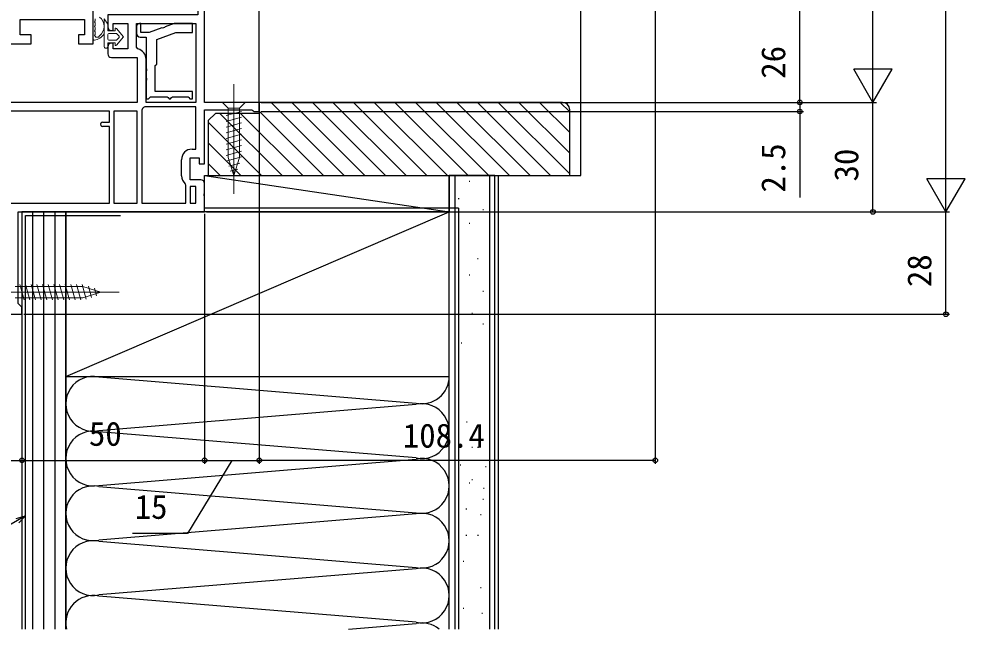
# Model space of a CAD drawing. Units: millimetres, scale not verified. Extents: x -525 to 525, y -783 to 779.
# Drawn here: x -331.8 to -72.8, y 57.9 to 225 of the extents above; entities that cross this region are included whole.
import ezdxf
from ezdxf.enums import TextEntityAlignment as Align

# ---------------------------------------------------------------- set-up
doc = ezdxf.new("R2010")
doc.units = ezdxf.units.MM
doc.header["$LTSCALE"] = 4
for name, color, linetype in [('0-3_YKK_11', 7, 'Continuous'), ('0-4_YKK_12', 2, 'Continuous'), ('0-7_YKK_D', 6, 'Continuous'), ('0-9_YSS_K', 3, 'Continuous'), ('0-A_YSS_KE', 3, 'Continuous')]:
    doc.layers.add(name, color=color, linetype=linetype)
doc.layers.add('0-5_YKK_13', color=4, linetype='Continuous', lineweight=18)
doc.styles.add('ＭＳ ゴシック', font='')
doc.styles.get('ＭＳ ゴシック').set_extended_font_data('MS Gothic')

msp = doc.modelspace()

# ---------------------------------------------------------------- linework, layer by layer
at = {"layer": '0-3_YKK_11'}
for p, q in [((-299.6, 222.926), (-299.6, 221.026)), ((-307.5, 217.326), (-307.5, 215.426)), ((-298.023, 200.415), (-298.2, 200.033)), ((-287.3, 182.026), (-287.3, 186.425))]:
    msp.add_line(p, q, dxfattribs=at)
for points in [[(-369.5, 218.126), (-328.5, 218.126), (-328.5, 220.626), (-331.5, 220.626), (-331.5, 224.826), (-313.9, 224.826), (-313.9, 220.626), (-315.5, 220.626), (-315.5, 218.126), (-311.5, 218.126), (-311.5, 259.126)], [(-282, 180.926), (-284.9, 180.926), (-284.9, 186.926), (-282.5, 186.926), (-282.5, 185.326), (-281, 185.326), (-281, 200.126), (-268.091, 200.126), (-267.796, 199.876), (-267.5, 199.626), (-266, 199.626), (-266, 202.126), (-281, 202.126), (-281, 228.126), (-282.8, 228.126), (-282.8, 226.126), (-307.5, 226.126), (-307.5, 222.826)], [(-306.5, 221.826), (-306, 221.826), (-306, 223.726), (-302, 223.726), (-302, 216.826), (-306, 216.826), (-306, 218.326), (-306.5, 218.326)], [(-299.217, 216.744), (-299.6, 217.23), (-299.6, 223.726), (-283.4, 223.726)], [(-284.3, 205.126), (-294.5, 205.126), (-294.5, 212.226), (-294.1, 212.626), (-294.1, 219.33), (-288.89, 221.226), (-284.3, 221.226), (-284.3, 223.726), (-289.331, 223.726), (-291.822, 222.819), (-291.954, 222.643), (-292.47, 222.455), (-292.684, 222.505), (-296.2, 221.226), (-298.4, 221.226), (-298.4, 223.726), (-298.8, 223.726)], [(-283.4, 223.726), (-283.4, 202.126), (-297, 202.126), (-297, 213.926)], [(-298.6, 220.026), (-297, 220.026), (-297, 211.484), (-296.88, 211.301), (-296.88, 210.751), (-297, 210.567), (-297, 208.984), (-296.88, 208.801), (-296.88, 208.251), (-297, 208.067), (-297, 203.126), (-296.3, 203.126), (-296, 203.426), (-295.8, 203.626), (-291.2, 203.626), (-291, 203.426), (-290.7, 203.126), (-290.3, 203.126), (-290, 203.426), (-289.8, 203.626), (-285.5, 203.626), (-285.3, 203.426), (-285, 203.126), (-284.3, 203.126), (-284.3, 205.126)], [(-306.5, 214.426), (-299.4, 214.426), (-299.4, 202.126), (-350.1, 202.126)], [(-308.9, 196.726), (-307, 196.726), (-307, 199.726), (-350.6, 199.726), (-350.6, 196.726), (-348.7, 196.726)], [(-298.2, 200.033), (-298.2, 174.526), (-286.1, 174.526), (-286.1, 179.433), (-286.278, 179.816)], [(-284.4, 189.325), (-283.4, 189.325), (-283.4, 200.926), (-297.307, 200.926), (-297.689, 200.749)], [(-351.4, 174.526), (-307, 174.526), (-307, 195.526), (-308.9, 195.526)], [(-395, 172.126), (-334.4, 172.126), (-334.4, 144.126), (-331, 144.126), (-331, 146.026), (-331.5, 146.526), (-332, 147.026), (-332, 172.126), (-281, 172.126), (-281, 176.367), (-281.12, 176.551), (-281.12, 177.101), (-281, 177.284), (-281, 179.926)]]:
    msp.add_lwpolyline(points, dxfattribs=at)
for points in [[(-305.8, 199.726), (-305.8, 174.526), (-299.4, 174.526), (-299.4, 199.726)], [(-283.4, 174.526), (-283.4, 179.126), (-284.9, 179.126), (-284.9, 174.526)]]:
    msp.add_lwpolyline(points, close=True, dxfattribs=at)
for centre, radius, start, end in [((-306.5, 222.826), 1, 180.00001, 269.99999), ((-298.8, 222.926), 0.8, 90.00001, 179.99999), ((-298.6, 221.026), 1, 180.00001, 269.99999), ((-306.5, 217.326), 1, 90.00001, 179.99999), ((-306.5, 215.426), 1, 180.00001, 269.99999), ((-299.9, 213.926), 2.9, 0.00001, 76.39104), ((-299.9, 202.626), 2.9, 310.32022, 319.67978), ((-308.9, 196.126), 0.6, 89.99999, 270.00001), ((-284.4, 186.425), 2.9, 90.00001, 179.99999), ((-284.4, 182.026), 2.9, 180.00001, 229.63901), ((-282, 179.926), 1, 0.00001, 89.99999)]:
    msp.add_arc(centre, radius, start, end, dxfattribs=at)
at = {"layer": '0-4_YKK_12'}
msp.add_line((-266, 201.626), (-266, 234.057), dxfattribs=at)
at = {"layer": '0-5_YKK_13'}
for p, q in [((-311.5, 226.39), (-311.5, 219.462)), ((-310.9, 224.99), (-310.9, 224.558)), ((-310.9, 223.758), (-310.9, 223.326)), ((-308.5, 217.425), (-308.5, 224.975)), ((-307.5, 223.526), (-307.5, 221.726)), ((-307.5, 223.526), (-307.5, 221.726)), ((-310.9, 222.526), (-310.9, 222.094)), ((-310.9, 221.294), (-310.9, 220.862)), ((-307.5, 221.726), (-305.5, 221.726)), ((-305.5, 221.726), (-307.5, 221.726)), ((-307.5, 220.726), (-307.5, 219.426)), ((-307.5, 220.726), (-307.5, 219.426)), ((-305.2, 221.026), (-307.2, 221.026)), ((-305.2, 221.026), (-307.2, 221.026)), ((-305.5, 221.726), (-305.5, 222.223)), ((-305.5, 222.223), (-305.5, 221.726)), ((-305.144, 222.355), (-303.2, 220.076)), ((-303.2, 220.076), (-305.144, 222.355)), ((-304.417, 220.27), (-304.972, 220.92)), ((-304.417, 220.27), (-304.972, 220.92)), ((-307.5, 218.426), (-307.5, 217.426)), ((-305.5, 218.426), (-307.5, 218.426)), ((-307.5, 218.426), (-307.5, 217.426)), ((-305.5, 218.426), (-307.5, 218.426)), ((-307.2, 219.126), (-305.2, 219.126)), ((-307.2, 219.126), (-305.2, 219.126)), ((-305.5, 217.928), (-305.5, 218.426)), ((-305.5, 218.426), (-305.5, 217.928)), ((-303.2, 220.076), (-305.144, 217.797)), ((-303.2, 220.076), (-305.144, 217.797)), ((-304.972, 219.231), (-304.417, 219.881)), ((-304.417, 219.881), (-304.972, 219.231)), ((-272.999, 207.126), (-273, 177.126)), ((-269.899, 202.126), (-276.099, 202.126)), ((-276.099, 202.126), (-274.549, 200.576)), ((-269.899, 202.126), (-271.449, 200.576)), ((-275.099, 198.491), (-270.899, 199.616)), ((-274.549, 200.576), (-274.549, 187.042)), ((-271.449, 200.576), (-274.549, 200.576)), ((-271.449, 187.042), (-271.449, 200.576)), ((-275.099, 196.938), (-270.899, 198.063)), ((-275.099, 195.385), (-270.899, 196.51)), ((-275.099, 193.832), (-270.899, 194.957)), ((-275.099, 192.279), (-270.899, 193.404)), ((-275.099, 190.726), (-270.899, 191.851)), ((-275.099, 189.173), (-270.899, 190.298)), ((-275.099, 187.62), (-270.899, 188.745)), ((-274.841, 186.137), (-270.899, 187.193)), ((-273, 182.126), (-274.549, 187.042)), ((-273, 182.126), (-271.449, 187.042)), ((-274.389, 184.705), (-271.353, 185.518)), ((-273.938, 183.273), (-271.888, 183.822)), ((-314.316, 151.676), (-332.85, 151.676)), ((-330.423, 148.026), (-331.549, 152.226)), ((-328.87, 148.026), (-329.996, 152.226)), ((-327.317, 148.026), (-328.443, 152.226)), ((-325.765, 148.026), (-326.89, 152.226)), ((-324.212, 148.026), (-325.337, 152.226)), ((-322.659, 148.026), (-323.784, 152.226)), ((-321.106, 148.026), (-322.231, 152.226)), ((-319.553, 148.026), (-320.678, 152.226)), ((-318, 148.026), (-319.125, 152.226)), ((-316.447, 148.026), (-317.572, 152.226)), ((-314.894, 148.026), (-316.02, 152.226)), ((-313.411, 148.285), (-314.467, 152.226)), ((-309.4, 150.126), (-314.316, 151.676)), ((-311.979, 148.736), (-312.792, 151.772)), ((-310.547, 149.188), (-311.096, 151.237)), ((-339.4, 150.126), (-304.4, 150.126)), ((-332.85, 148.576), (-314.316, 148.576)), ((-309.4, 150.126), (-314.316, 148.576))]:
    msp.add_line(p, q, dxfattribs=at)
msp.add_lwpolyline([(-308.5, 224.975), (-307.5, 223.526), (-308.5, 224.975)], dxfattribs=at)
for centre, radius, start, end in [((-311.7, 222.926), 3.2, 306.85224, 53.14776), ((-310.9, 224.158), 0.2, 126.8699, 233.1301), ((-310.9, 222.926), 0.2, 126.8699, 233.1301), ((-311.2, 224.558), 0.3, 306.8699, 0), ((-311.2, 223.758), 0.3, 0, 53.1301), ((-311.2, 223.326), 0.3, 306.8699, 0), ((-311.7, 222.926), 3.8, 278.20609, 327.36313), ((-310.9, 221.694), 0.2, 126.8699, 233.1301), ((-310.9, 220.462), 0.2, 126.8699, 238.16514), ((-311.2, 222.526), 0.3, 0, 53.1301), ((-311.2, 222.094), 0.3, 306.8699, 0), ((-311.2, 221.294), 0.3, 0, 53.1301), ((-311.2, 220.862), 0.3, 306.8699, 0), ((-311.164, 220.037), 0.3, 20.02209, 58.16514), ((-309.601, 220.125), 0.3, 126.85224, 176.63299), ((-307.2, 220.726), 0.3, 90, 180), ((-307.2, 220.726), 0.3, 90, 180), ((-305.298, 222.223), 0.202, 40.46378, 179.99997), ((-305.298, 222.223), 0.202, 40.46381, 180), ((-305.2, 220.726), 0.3, 40.46381, 90), ((-305.2, 220.726), 0.3, 40.46381, 90), ((-304.646, 220.076), 0.3, 319.53619, 40.46381), ((-304.646, 220.076), 0.3, 319.53619, 40.46381), ((-311.2, 219.462), 0.3, 180, 278.20609), ((-310.6, 220.242), 0.3, 200.02209, 292.28177), ((-311.7, 222.926), 3.2, 292.28177, 293.14776), ((-310.324, 219.707), 0.3, 63.36701, 113.14776), ((-310.1, 220.154), 0.2, 243.36701, 356.63299), ((-307.2, 219.426), 0.3, 180, 270), ((-307.2, 219.426), 0.3, 180, 270), ((-305.298, 217.928), 0.202, 180, 319.53619), ((-305.298, 217.928), 0.202, 180, 319.53619), ((-305.2, 219.426), 0.3, 270, 319.53619), ((-305.2, 219.426), 0.3, 270, 319.53619), ((-308, 217.426), 0.5, 179.88541, 0), ((-308, 217.425), 0.5, 180.11462, 359.88538), ((-308, 217.426), 0.5, 359.88533, 359.99998)]:
    msp.add_arc(centre, radius, start, end, dxfattribs=at)
at = {"layer": '0-7_YKK_D'}
for p, q in [((-78.004, 182.626), (-78.004, 509.626)), ((-98.004, 212.626), (-98.004, 479.626)), ((-157.577, 274.772), (-157.577, 103.126)), ((-118.004, 202.126), (-118.004, 228.126)), ((-98.004, 202.126), (-98.004, 220.312)), ((-98.004, 202.126), (-103.254, 211.219)), ((-92.754, 211.219), (-103.254, 211.219)), ((-98.004, 202.126), (-92.754, 211.219)), ((-118.004, 202.126), (-118.004, 204.676)), ((-265.5, 202.126), (-117.004, 202.126)), ((-265.5, 202.126), (-117.004, 202.126)), ((-265.5, 202.126), (-97.004, 202.126)), ((-265.5, 202.126), (-97.004, 202.126)), ((-118.004, 202.126), (-118.004, 199.626)), ((-98.004, 172.126), (-98.004, 202.126)), ((-265.5, 199.626), (-117.004, 199.626)), ((-118.004, 199.626), (-118.004, 176.105)), ((-266, 199.126), (-266, 103.126)), ((-265.999, 199.126), (-265.999, 103.126)), ((-78.004, 172.126), (-78.004, 190.312)), ((-78.004, 172.126), (-83.254, 181.219)), ((-72.754, 181.219), (-83.254, 181.219)), ((-78.004, 172.126), (-72.754, 181.219)), ((-281, 171.626), (-281, 103.126)), ((-281, 171.626), (-281, 103.126)), ((-280.5, 172.126), (-97.004, 172.126)), ((-280.5, 172.126), (-77.004, 172.126)), ((-280.5, 172.126), (-77.004, 172.126)), ((-78.004, 144.126), (-78.004, 172.126)), ((-331, 143.626), (-331, 103.126)), ((-331, 143.626), (-331, 103.126)), ((-330.5, 144.126), (-77.004, 144.126)), ((-396, 104.126), (-331, 104.126)), ((-331, 104.126), (-281, 104.126)), ((-281, 104.126), (-266, 104.126)), ((-157.577, 104.126), (-265.999, 104.126))]:
    msp.add_line(p, q, dxfattribs=at)
for points in [[(-273.5, 104.126), (-285.683, 84.126), (-300.728, 84.126)], [(-330.003, 88.901), (-332.212, 87.626), (-372.915, 64.126), (-463.693, 64.126)], [(-332.553, 88.218), (-330.003, 88.901), (-331.87, 87.034)]]:
    msp.add_lwpolyline(points, dxfattribs=at)
for centre in [(-118.004, 202.126), (-118.004, 202.126), (-118.004, 199.626), (-98.004, 172.126), (-78.004, 144.126), (-331, 104.126), (-331, 104.126), (-281, 104.126), (-281, 104.126), (-266, 104.126), (-265.999, 104.126), (-157.577, 104.126)]:
    msp.add_circle(centre, 0.637, dxfattribs=at)
at = {"layer": '0-9_YSS_K'}
for p, q in [((-262.793, 202.126), (-242.793, 182.126)), ((-257.137, 202.126), (-237.137, 182.126)), ((-251.48, 202.126), (-231.48, 182.126)), ((-245.823, 202.126), (-225.823, 182.126)), ((-240.166, 202.126), (-220.166, 182.126)), ((-234.509, 202.126), (-214.509, 182.126)), ((-228.852, 202.126), (-208.852, 182.126)), ((-223.195, 202.126), (-203.195, 182.126)), ((-217.539, 202.126), (-197.539, 182.126)), ((-211.882, 202.126), (-191.882, 182.126)), ((-206.225, 202.126), (-186.225, 182.126)), ((-200.568, 202.126), (-181.004, 182.561)), ((-194.911, 202.126), (-181.004, 188.218)), ((-189.254, 202.126), (-181.004, 193.875)), ((-183.597, 202.126), (-181.004, 199.532)), ((-266.004, 199.679), (-248.45, 182.126)), ((-276.764, 199.126), (-259.764, 182.126)), ((-271.107, 199.126), (-254.107, 182.126)), ((-280.004, 196.708), (-265.421, 182.126)), ((-280.004, 191.052), (-271.078, 182.126)), ((-280.004, 185.395), (-276.735, 182.126)), ((-212.503, 182.126), (-212.503, 57.933)), ((-203.003, 182.126), (-203.003, 57.933)), ((-200.503, 57.933), (-200.503, 182.126)), ((-208.534, 180.517), (-208.334, 180.517)), ((-211.518, 175.795), (-211.318, 175.795)), ((-328.003, 57.933), (-328.003, 172.126)), ((-325.003, 57.933), (-325.003, 172.126)), ((-322.003, 172.126), (-322.003, 57.933)), ((-319.003, 127.126), (-214.003, 172.126)), ((-319.003, 57.933), (-319.003, 172.126)), ((-204.804, 172.811), (-204.604, 172.811)), ((-208.534, 169.081), (-208.334, 169.081)), ((-211.518, 163.86), (-211.318, 163.86)), ((-206.296, 159.384), (-206.096, 159.384)), ((-208.534, 154.908), (-208.334, 154.908)), ((-204.804, 150.432), (-204.604, 150.432)), ((-211.518, 147.448), (-211.318, 147.448)), ((-207.788, 144.464), (-207.588, 144.464)), ((-331.003, 141.126), (-331.003, 96.126)), ((-204.804, 141.48), (-204.604, 141.48)), ((-210.772, 136.258), (-210.572, 136.258)), ((-319.003, 127.126), (-319.003, 57.933)), ((-309.972, 126.968), (-223.035, 119.784)), ((-214.003, 63.403), (-214.003, 127.126)), ((-309.972, 112.284), (-223.035, 119.468)), ((-209.28, 114.625), (-209.08, 114.625)), ((-223.035, 104.784), (-309.972, 111.968)), ((-207.788, 107.696), (-207.588, 107.696)), ((-206.221, 107.694), (-206.021, 107.694)), ((-309.972, 97.284), (-223.035, 104.468)), ((-211.022, 102.892), (-210.822, 102.892)), ((-204.058, 102.474), (-203.858, 102.474)), ((-207.821, 98.89), (-207.621, 98.89)), ((-309.972, 96.968), (-223.035, 89.784)), ((-208.534, 97.999), (-208.334, 97.999)), ((-204.62, 96.489), (-204.42, 96.489)), ((-204.804, 93.523), (-204.604, 93.523)), ((-209.422, 90.887), (-209.222, 90.887)), ((-223.035, 89.468), (-309.972, 82.284)), ((-205.42, 89.287), (-205.22, 89.287)), ((-209.422, 83.685), (-209.222, 83.685)), ((-206.221, 83.685), (-206.021, 83.685)), ((-309.972, 81.968), (-223.035, 74.784)), ((-210.222, 76.482), (-210.022, 76.482)), ((-223.035, 74.468), (-309.972, 67.284)), ((-205.42, 69.279), (-205.22, 69.279)), ((-223.035, 59.784), (-309.972, 66.968)), ((-210.222, 63.677), (-210.022, 63.677)), ((-205.087, 62.253), (-204.887, 62.253)), ((-241.603, 57.933), (-223.035, 59.468))]:
    msp.add_line(p, q, dxfattribs=at)
for points in [[(-181.003, 182.126), (-178.004, 182.126), (-178.004, 257.525)], [(-281.003, 182.126), (-214.003, 182.126), (-214.003, 172.126), (-304.003, 172.126)], [(-281.003, 172.126), (-281.003, 182.126), (-214.003, 172.126)], [(-319.003, 172.126), (-331.003, 172.126), (-331.003, 57.933)]]:
    msp.add_lwpolyline(points, dxfattribs=at)
for centre, start, end in [((-311.503, 119.626), 78.21647, 281.78351), ((-221.503, 127.126), 258.21646, 0), ((-221.503, 112.126), 258.21646, 101.78354), ((-311.503, 104.626), 78.21647, 281.78351), ((-221.503, 97.126), 258.21646, 101.78354), ((-311.503, 89.626), 78.21647, 281.78351), ((-221.503, 82.126), 258.21646, 101.78354), ((-311.503, 74.626), 78.21647, 281.78352), ((-221.503, 67.126), 258.21646, 101.78354), ((-311.503, 59.626), 78.21647, 193.04123), ((-221.503, 52.126), 50.74596, 101.78354)]:
    msp.add_arc(centre, 7.5, start, end, dxfattribs=at)
at = {"layer": '0-A_YSS_KE'}
for p, q in [((-214.003, 57.933), (-214.003, 182.126)), ((-211.503, 173.126), (-281.003, 173.126)), ((-211.503, 173.126), (-211.503, 57.933))]:
    msp.add_line(p, q, dxfattribs=at)
for points in [[(-183.004, 202.126), (-266.004, 202.126), (-266.004, 199.126), (-278.004, 199.126), (-280.004, 197.126), (-280.004, 182.126)], [(-280.004, 182.126), (-181.004, 182.126), (-181.004, 200.126)], [(-201.503, 57.933), (-201.503, 182.126), (-214.003, 182.126)], [(-330.003, 57.933), (-330.003, 171.126), (-304.003, 171.126)]]:
    msp.add_lwpolyline(points, dxfattribs=at)
msp.add_lwpolyline([(-214.003, 127.126), (-214.003, 172.126), (-319.003, 172.126), (-319.003, 127.126)], close=True, dxfattribs=at)
msp.add_arc((-183.004, 200.126), 2, 0.00001, 89.99999, dxfattribs=at)

# ---------------------------------------------------------------- texts
at = {"layer": '0-7_YKK_D', "style": 'ＭＳ ゴシック'}
for s, p in [('26', (-120.004, 208.606)), ('2.5', (-120.004, 177.44)), ('30', (-100.004, 180.478)), ('28', (-80.004, 151.555))]:
    msp.add_text(s, height=6.598, rotation=90, dxfattribs=at).set_placement(p, align=Align.BOTTOM_LEFT)
for s, p in [('50', (-312.647, 106.126)), ('108.4', (-226.694, 105.626)), ('15', (-300.109, 86.126))]:
    msp.add_text(s, height=6.598, dxfattribs=at).set_placement(p, align=Align.BOTTOM_LEFT)

doc.saveas('drawing.dxf')
